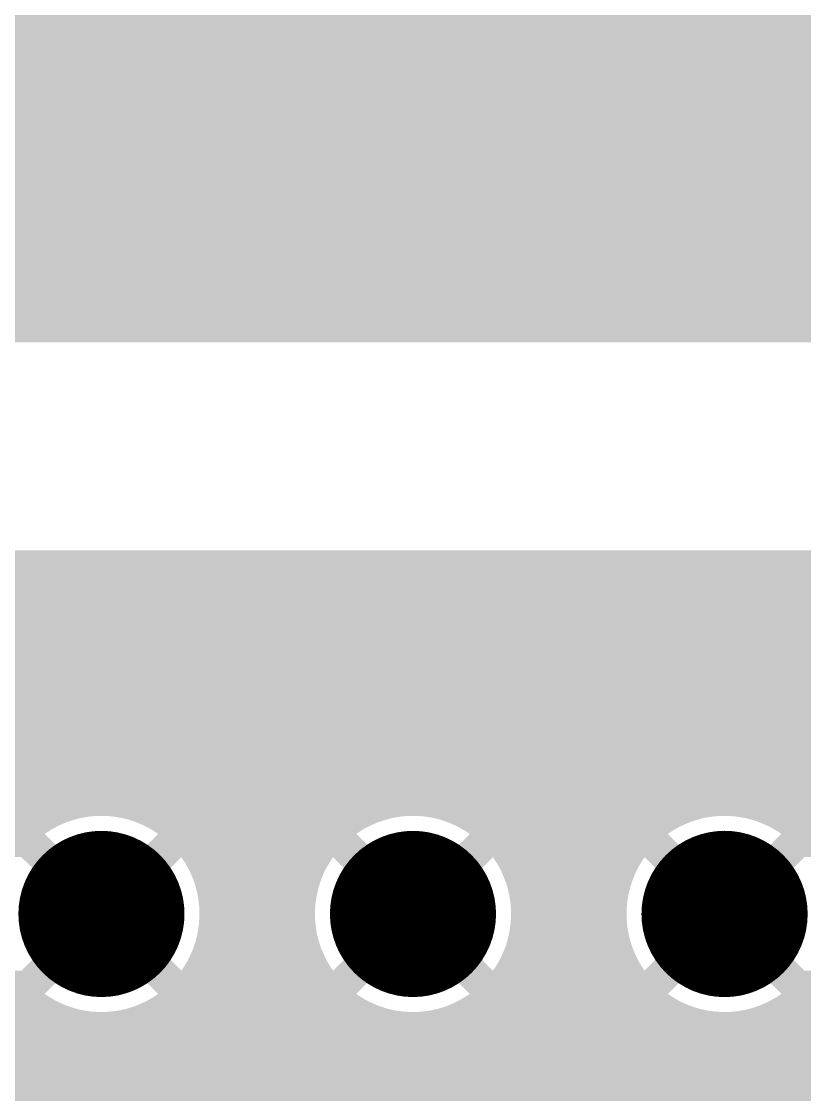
# Model space of a CAD drawing. Extents: x 295 to 953, y 10 to 290.
# Drawn here: x 788.72 to 796.62, y 215.43 to 226.27 of the extents above; entities that cross this region are included whole.
import ezdxf

# ---------------------------------------------------------------- set-up
doc = ezdxf.new("R2010")
doc.units = 0
doc.header["$LTSCALE"] = 5
doc.header["$MEASUREMENT"] = 0
doc.layers.get('0').update_dxf_attribs({"linetype": 'CONTINUOUS', "lineweight": 25})

msp = doc.modelspace()

# ---------------------------------------------------------------- linework, layer by layer
at = {"const_width": 0.838}
for points in [[(789.112, 217.272, 1), (789.95, 217.272, 1)], [(792.255, 217.272, 1), (793.093, 217.272, 1)], [(795.398, 217.272, 1), (796.237, 217.272, 1)]]:
    msp.add_lwpolyline(points, format="xyb", close=True, dxfattribs=at)
for points in [[(751.812, 226.178), (751.795, 226.365), (866.381, 226.178), (866.381, 226.365)], [(751.812, 225.445), (751.812, 226.178), (866.381, 225.445), (866.381, 226.178)], [(751.812, 225.443), (751.812, 225.445), (847.09, 225.443), (847.157, 225.445)], [(751.812, 225.438), (751.812, 225.443), (847.022, 225.438), (847.09, 225.443)], [(751.812, 225.43), (751.812, 225.438), (846.955, 225.43), (847.022, 225.438)], [(751.812, 225.418), (751.812, 225.43), (846.889, 225.418), (846.955, 225.43)], [(751.812, 225.403), (751.812, 225.418), (846.823, 225.403), (846.889, 225.418)], [(751.812, 225.385), (751.812, 225.403), (846.758, 225.385), (846.823, 225.403)], [(751.812, 225.363), (751.812, 225.385), (846.694, 225.363), (846.758, 225.385)], [(751.812, 225.339), (751.812, 225.363), (846.631, 225.339), (846.694, 225.363)], [(751.812, 225.311), (751.812, 225.339), (846.569, 225.311), (846.631, 225.339)], [(751.812, 225.28), (751.812, 225.311), (846.509, 225.28), (846.569, 225.311)], [(751.812, 225.247), (751.812, 225.28), (846.45, 225.247), (846.509, 225.28)], [(751.812, 225.207), (751.812, 225.247), (846.388, 225.207), (846.45, 225.247)], [(751.812, 224.98), (751.812, 225.207), (846.616, 224.98), (846.388, 225.207)], [(751.812, 224.851), (751.812, 224.98), (866.381, 224.851), (866.381, 224.98)], [(751.812, 224.795), (751.812, 224.851), (845.996, 224.795), (846.033, 224.851)], [(751.812, 224.736), (751.812, 224.795), (845.962, 224.736), (845.996, 224.795)], [(751.812, 224.676), (751.812, 224.736), (845.931, 224.676), (845.962, 224.736)], [(751.812, 224.615), (751.812, 224.676), (845.903, 224.615), (845.931, 224.676)], [(751.812, 224.552), (751.812, 224.615), (845.878, 224.552), (845.903, 224.615)], [(751.812, 224.488), (751.812, 224.552), (845.857, 224.488), (845.878, 224.552)], [(751.812, 224.423), (751.812, 224.488), (845.838, 224.423), (845.857, 224.488)], [(751.812, 224.357), (751.812, 224.423), (845.823, 224.357), (845.838, 224.423)], [(751.812, 224.29), (751.812, 224.357), (845.811, 224.29), (845.823, 224.357)], [(751.812, 224.223), (751.812, 224.29), (845.802, 224.223), (845.811, 224.29)], [(751.812, 224.156), (751.812, 224.223), (845.797, 224.156), (845.802, 224.223)], [(751.812, 224.088), (751.812, 224.156), (845.795, 224.088), (845.797, 224.156)], [(751.812, 224.021), (751.812, 224.088), (845.797, 224.021), (845.795, 224.088)], [(751.812, 223.954), (751.812, 224.021), (845.801, 223.954), (845.797, 224.021)], [(751.812, 223.886), (751.812, 223.954), (845.809, 223.886), (845.801, 223.954)], [(751.812, 223.82), (751.812, 223.886), (845.821, 223.82), (845.809, 223.886)], [(751.812, 223.754), (751.812, 223.82), (845.835, 223.754), (845.821, 223.82)], [(751.812, 223.689), (751.812, 223.754), (845.853, 223.689), (845.835, 223.754)], [(751.812, 223.625), (751.812, 223.689), (845.874, 223.625), (845.853, 223.689)], [(751.812, 223.561), (751.812, 223.625), (845.899, 223.561), (845.874, 223.625)], [(751.812, 223.5), (751.812, 223.561), (845.926, 223.5), (845.899, 223.561)], [(751.812, 223.439), (751.812, 223.5), (845.957, 223.439), (845.926, 223.5)], [(751.812, 223.381), (751.812, 223.439), (845.99, 223.381), (845.957, 223.439)], [(751.812, 223.324), (751.812, 223.381), (846.026, 223.324), (845.99, 223.381)], [(751.812, 223.314), (751.812, 223.324), (846.033, 223.314), (846.026, 223.324)], [(751.812, 223.186), (751.812, 223.314), (866.381, 223.186), (866.381, 223.314)], [(751.812, 223.035), (751.812, 223.186), (846.465, 223.035), (846.616, 223.186)], [(777.021, 220.877), (777.169, 220.939), (822.998, 220.877), (822.849, 220.939)], [(776.959, 220.731), (777.02, 220.877), (823.059, 220.731), (822.998, 220.877)], [(776.958, 220.728), (776.959, 220.731), (823.059, 220.728), (823.059, 220.731)], [(776.958, 220.042), (776.958, 220.728), (823.059, 220.042), (823.059, 220.728)], [(776.958, 220.026), (776.958, 220.042), (806.048, 220.026), (806.295, 220.042)], [(776.958, 219.976), (776.958, 220.026), (805.806, 219.976), (806.048, 220.026)], [(776.958, 219.894), (776.958, 219.976), (805.573, 219.894), (805.806, 219.976)], [(776.958, 219.781), (776.958, 219.894), (805.352, 219.781), (805.573, 219.894)], [(776.958, 219.639), (776.958, 219.781), (805.15, 219.639), (805.352, 219.781)], [(776.958, 219.471), (776.958, 219.639), (804.968, 219.471), (805.15, 219.639)], [(776.958, 219.28), (776.958, 219.471), (804.81, 219.28), (804.968, 219.471)], [(776.958, 219.234), (776.958, 219.28), (804.781, 219.234), (804.81, 219.28)], [(781.183, 219.233), (781.149, 219.234), (804.781, 219.233), (804.781, 219.234)], [(781.357, 219.21), (781.183, 219.233), (804.766, 219.21), (804.781, 219.233)], [(781.522, 219.154), (781.357, 219.21), (804.732, 219.154), (804.766, 219.21)], [(781.669, 219.07), (781.522, 219.154), (804.68, 219.07), (804.732, 219.154)], [(781.674, 219.067), (781.669, 219.07), (804.679, 219.067), (804.68, 219.07)], [(781.807, 218.954), (781.674, 219.067), (804.628, 218.954), (804.679, 219.067)], [(781.894, 218.844), (781.807, 218.954), (804.579, 218.844), (804.628, 218.954)], [(781.916, 218.817), (781.894, 218.844), (804.571, 218.817), (804.579, 218.844)], [(781.996, 218.662), (781.916, 218.817), (804.526, 218.662), (804.571, 218.817)], [(782.013, 218.607), (781.996, 218.662), (804.51, 218.607), (804.526, 218.662)], [(782.046, 218.494), (782.013, 218.607), (804.493, 218.494), (804.51, 218.607)], [(782.059, 218.362), (782.046, 218.494), (804.474, 218.362), (804.493, 218.494)], [(782.063, 218.32), (782.059, 218.362), (804.472, 218.32), (804.474, 218.362)], [(782.062, 218.286), (782.063, 218.32), (804.471, 218.286), (804.472, 218.32)], [(782.059, 218.261), (782.062, 218.286), (804.47, 218.261), (804.471, 218.286)], [(786.946, 218.261), (786.912, 218.261), (789.51, 218.261), (789.531, 218.261)], [(786.963, 218.26), (786.946, 218.261), (789.473, 218.26), (789.51, 218.261)], [(787.004, 218.257), (786.963, 218.26), (789.443, 218.257), (789.473, 218.26)], [(787.023, 218.255), (787.004, 218.257), (789.416, 218.255), (789.443, 218.257)], [(787.061, 218.25), (787.023, 218.255), (789.384, 218.25), (789.416, 218.255)], [(787.081, 218.246), (787.061, 218.25), (789.359, 218.246), (789.384, 218.25)], [(787.117, 218.24), (787.081, 218.246), (789.327, 218.24), (789.359, 218.246)], [(787.138, 218.235), (787.117, 218.24), (789.303, 218.235), (789.327, 218.24)], [(787.173, 218.226), (787.138, 218.235), (789.271, 218.226), (789.303, 218.235)], [(787.194, 218.22), (787.173, 218.226), (789.247, 218.22), (789.271, 218.226)], [(787.228, 218.209), (787.194, 218.22), (789.215, 218.209), (789.247, 218.22)], [(789.566, 218.261), (789.531, 218.261), (792.653, 218.261), (792.674, 218.261)], [(789.582, 218.26), (789.566, 218.261), (792.617, 218.26), (792.653, 218.261)], [(789.623, 218.257), (789.582, 218.26), (792.587, 218.257), (792.617, 218.26)], [(789.643, 218.255), (789.623, 218.257), (792.559, 218.255), (792.587, 218.257)], [(789.68, 218.25), (789.643, 218.255), (792.528, 218.25), (792.559, 218.255)], [(789.701, 218.246), (789.68, 218.25), (792.502, 218.246), (792.528, 218.25)], [(789.737, 218.24), (789.701, 218.246), (792.47, 218.24), (792.502, 218.246)], [(789.758, 218.235), (789.737, 218.24), (792.446, 218.235), (792.47, 218.24)], [(789.793, 218.226), (789.758, 218.235), (792.414, 218.226), (792.446, 218.235)], [(789.813, 218.22), (789.793, 218.226), (792.39, 218.22), (792.414, 218.226)], [(789.848, 218.209), (789.813, 218.22), (792.359, 218.209), (792.39, 218.22)], [(792.709, 218.261), (792.674, 218.261), (795.797, 218.261), (795.817, 218.261)], [(792.725, 218.26), (792.709, 218.261), (795.76, 218.26), (795.797, 218.261)], [(792.766, 218.257), (792.725, 218.26), (795.73, 218.257), (795.76, 218.26)], [(792.786, 218.255), (792.766, 218.257), (795.703, 218.255), (795.73, 218.257)], [(792.823, 218.25), (792.786, 218.255), (795.671, 218.25), (795.703, 218.255)], [(792.844, 218.246), (792.823, 218.25), (795.646, 218.246), (795.671, 218.25)], [(792.88, 218.24), (792.844, 218.246), (795.614, 218.24), (795.646, 218.246)], [(792.901, 218.235), (792.88, 218.24), (795.589, 218.235), (795.614, 218.24)], [(792.936, 218.226), (792.901, 218.235), (795.557, 218.226), (795.589, 218.235)], [(792.957, 218.22), (792.936, 218.226), (795.534, 218.22), (795.557, 218.226)], [(792.991, 218.209), (792.957, 218.22), (795.502, 218.209), (795.534, 218.22)], [(795.91, 218.257), (795.852, 218.261), (804.469, 218.257), (804.47, 218.261)], [(795.967, 218.25), (795.91, 218.257), (804.469, 218.25), (804.469, 218.257)], [(796.023, 218.24), (795.967, 218.25), (804.469, 218.24), (804.469, 218.25)], [(796.079, 218.226), (796.023, 218.24), (804.468, 218.226), (804.469, 218.24)], [(796.115, 218.215), (796.079, 218.226), (804.468, 218.215), (804.468, 218.226)], [(796.134, 218.209), (796.115, 218.215), (804.468, 218.209), (804.468, 218.215)], [(787.249, 218.202), (787.228, 218.209), (789.192, 218.202), (789.215, 218.209)], [(787.282, 218.189), (787.249, 218.202), (789.161, 218.189), (789.192, 218.202)], [(787.303, 218.18), (787.282, 218.189), (789.139, 218.18), (789.161, 218.189)], [(787.335, 218.166), (787.303, 218.18), (789.108, 218.166), (789.139, 218.18)], [(787.355, 218.156), (787.335, 218.166), (789.087, 218.156), (789.108, 218.166)], [(787.386, 218.14), (787.355, 218.156), (789.057, 218.14), (789.087, 218.156)], [(787.406, 218.129), (787.386, 218.14), (789.036, 218.129), (789.057, 218.14)], [(787.436, 218.111), (787.406, 218.129), (789.007, 218.111), (789.036, 218.129)], [(787.455, 218.098), (787.436, 218.111), (788.987, 218.098), (789.007, 218.111)], [(789.868, 218.202), (789.848, 218.209), (792.336, 218.202), (792.359, 218.209)], [(789.902, 218.189), (789.868, 218.202), (792.304, 218.189), (792.336, 218.202)], [(789.922, 218.18), (789.902, 218.189), (792.282, 218.18), (792.304, 218.189)], [(789.955, 218.166), (789.922, 218.18), (792.252, 218.166), (792.282, 218.18)], [(789.974, 218.156), (789.955, 218.166), (792.23, 218.156), (792.252, 218.166)], [(790.006, 218.14), (789.974, 218.156), (792.2, 218.14), (792.23, 218.156)], [(790.025, 218.129), (790.006, 218.14), (792.179, 218.129), (792.2, 218.14)], [(790.056, 218.111), (790.025, 218.129), (792.15, 218.111), (792.179, 218.129)], [(790.074, 218.098), (790.056, 218.111), (792.13, 218.098), (792.15, 218.111)], [(793.012, 218.202), (792.991, 218.209), (795.479, 218.202), (795.502, 218.209)], [(793.045, 218.189), (793.012, 218.202), (795.448, 218.189), (795.479, 218.202)], [(793.065, 218.18), (793.045, 218.189), (795.425, 218.18), (795.448, 218.189)], [(793.098, 218.166), (793.065, 218.18), (795.395, 218.166), (795.425, 218.18)], [(793.118, 218.156), (793.098, 218.166), (795.373, 218.156), (795.395, 218.166)], [(793.149, 218.14), (793.118, 218.156), (795.343, 218.14), (795.373, 218.156)], [(793.168, 218.129), (793.149, 218.14), (795.323, 218.129), (795.343, 218.14)], [(793.199, 218.111), (793.168, 218.129), (795.294, 218.111), (795.323, 218.129)], [(793.217, 218.098), (793.199, 218.111), (795.274, 218.098), (795.294, 218.111)], [(796.188, 218.189), (796.134, 218.209), (804.469, 218.189), (804.468, 218.209)], [(796.241, 218.166), (796.188, 218.189), (804.471, 218.166), (804.469, 218.189)], [(796.292, 218.14), (796.241, 218.166), (804.473, 218.14), (804.471, 218.166)], [(796.342, 218.111), (796.292, 218.14), (804.475, 218.111), (804.473, 218.14)], [(796.39, 218.079), (796.342, 218.111), (804.477, 218.079), (804.475, 218.111)], [(787.306, 217.901), (787.484, 218.079), (789.137, 217.901), (788.959, 218.079)], [(787.484, 218.079), (787.455, 218.098), (788.959, 218.079), (788.987, 218.098)], [(789.334, 217.987), (789.368, 217.995), (789.727, 217.987), (789.696, 217.995)], [(789.368, 217.995), (789.382, 217.999), (789.696, 217.995), (789.678, 217.999)], [(789.382, 217.999), (789.417, 218.005), (789.678, 217.999), (789.647, 218.005)], [(789.417, 218.005), (789.432, 218.007), (789.647, 218.005), (789.627, 218.007)], [(789.432, 218.007), (789.468, 218.011), (789.627, 218.007), (789.597, 218.011)], [(789.468, 218.011), (789.481, 218.012), (789.597, 218.011), (789.574, 218.012)], [(789.481, 218.012), (789.525, 218.014), (789.574, 218.012), (789.548, 218.014)], [(789.525, 218.014), (789.531, 218.014), (789.548, 218.014), (789.531, 218.014)], [(789.925, 217.901), (790.103, 218.079), (792.28, 217.901), (792.102, 218.079)], [(790.103, 218.079), (790.074, 218.098), (792.102, 218.079), (792.13, 218.098)], [(792.477, 217.987), (792.511, 217.995), (792.87, 217.987), (792.839, 217.995)], [(792.511, 217.995), (792.526, 217.999), (792.839, 217.995), (792.821, 217.999)], [(792.526, 217.999), (792.56, 218.005), (792.821, 217.999), (792.79, 218.005)], [(792.56, 218.005), (792.575, 218.007), (792.79, 218.005), (792.771, 218.007)], [(792.575, 218.007), (792.611, 218.011), (792.771, 218.007), (792.741, 218.011)], [(792.611, 218.011), (792.624, 218.012), (792.741, 218.011), (792.717, 218.012)], [(792.624, 218.012), (792.669, 218.014), (792.717, 218.012), (792.691, 218.014)], [(792.669, 218.014), (792.674, 218.014), (792.691, 218.014), (792.674, 218.014)], [(793.068, 217.901), (793.247, 218.079), (795.423, 217.901), (795.245, 218.079)], [(793.247, 218.079), (793.217, 218.098), (795.245, 218.079), (795.274, 218.098)], [(795.62, 217.987), (795.654, 217.995), (796.013, 217.987), (795.982, 217.995)], [(795.654, 217.995), (795.669, 217.999), (795.982, 217.995), (795.964, 217.999)], [(795.669, 217.999), (795.704, 218.005), (795.964, 217.999), (795.933, 218.005)], [(795.704, 218.005), (795.718, 218.007), (795.933, 218.005), (795.914, 218.007)], [(795.718, 218.007), (795.755, 218.011), (795.914, 218.007), (795.884, 218.011)], [(795.755, 218.011), (795.768, 218.012), (795.884, 218.011), (795.861, 218.012)], [(795.768, 218.012), (795.812, 218.014), (795.861, 218.012), (795.834, 218.014)], [(795.812, 218.014), (795.817, 218.014), (795.834, 218.014), (795.817, 218.014)], [(796.28, 217.968), (796.39, 218.079), (804.484, 217.968), (804.477, 218.079)], [(781.925, 217.845), (781.957, 217.901), (804.51, 217.845), (804.498, 217.901)], [(789.137, 217.901), (789.151, 217.909), (789.925, 217.901), (789.91, 217.909)], [(789.151, 217.909), (789.181, 217.926), (789.91, 217.909), (789.882, 217.926)], [(789.181, 217.926), (789.195, 217.933), (789.882, 217.926), (789.866, 217.933)], [(789.195, 217.933), (789.225, 217.948), (789.866, 217.933), (789.837, 217.948)], [(789.225, 217.948), (789.24, 217.954), (789.837, 217.948), (789.821, 217.954)], [(789.24, 217.954), (789.272, 217.967), (789.821, 217.954), (789.791, 217.967)], [(789.272, 217.967), (789.286, 217.972), (789.791, 217.967), (789.774, 217.972)], [(789.286, 217.972), (789.319, 217.983), (789.774, 217.972), (789.744, 217.983)], [(789.319, 217.983), (789.334, 217.987), (789.744, 217.983), (789.727, 217.987)], [(792.28, 217.901), (792.294, 217.909), (793.068, 217.901), (793.054, 217.909)], [(792.294, 217.909), (792.324, 217.926), (793.054, 217.909), (793.025, 217.926)], [(792.324, 217.926), (792.338, 217.933), (793.025, 217.926), (793.01, 217.933)], [(792.338, 217.933), (792.369, 217.948), (793.01, 217.933), (792.981, 217.948)], [(792.369, 217.948), (792.383, 217.954), (792.981, 217.948), (792.964, 217.954)], [(792.383, 217.954), (792.415, 217.967), (792.964, 217.954), (792.935, 217.967)], [(792.415, 217.967), (792.43, 217.972), (792.935, 217.967), (792.918, 217.972)], [(792.43, 217.972), (792.462, 217.983), (792.918, 217.972), (792.887, 217.983)], [(792.462, 217.983), (792.477, 217.987), (792.887, 217.983), (792.87, 217.987)], [(795.423, 217.901), (795.437, 217.909), (796.212, 217.901), (796.197, 217.909)], [(795.437, 217.909), (795.467, 217.926), (796.197, 217.909), (796.169, 217.926)], [(795.467, 217.926), (795.481, 217.933), (796.169, 217.926), (796.153, 217.933)], [(795.481, 217.933), (795.512, 217.948), (796.153, 217.933), (796.124, 217.948)], [(795.512, 217.948), (795.526, 217.954), (796.124, 217.948), (796.108, 217.954)], [(795.526, 217.954), (795.558, 217.967), (796.108, 217.954), (796.078, 217.967)], [(795.558, 217.967), (795.573, 217.972), (796.078, 217.967), (796.061, 217.972)], [(795.573, 217.972), (795.606, 217.983), (796.061, 217.972), (796.031, 217.983)], [(795.606, 217.983), (795.62, 217.987), (796.031, 217.983), (796.013, 217.987)], [(796.212, 217.901), (796.28, 217.968), (804.498, 217.901), (804.484, 217.968)], [(788.903, 217.667), (788.724, 217.845), (790.159, 217.667), (790.338, 217.845)], [(790.344, 217.835), (790.338, 217.845), (791.861, 217.835), (791.868, 217.845)], [(790.369, 217.797), (790.344, 217.835), (791.836, 217.797), (791.861, 217.835)], [(790.376, 217.787), (790.369, 217.797), (791.83, 217.787), (791.836, 217.797)], [(790.398, 217.747), (790.376, 217.787), (791.807, 217.747), (791.83, 217.787)], [(792.046, 217.667), (791.868, 217.845), (793.303, 217.667), (793.481, 217.845)], [(793.487, 217.835), (793.481, 217.845), (795.005, 217.835), (795.011, 217.845)], [(793.512, 217.797), (793.487, 217.835), (794.979, 217.797), (795.005, 217.835)], [(793.519, 217.787), (793.512, 217.797), (794.973, 217.787), (794.979, 217.797)], [(793.542, 217.747), (793.519, 217.787), (794.95, 217.747), (794.973, 217.787)], [(795.189, 217.667), (795.011, 217.845), (796.446, 217.667), (796.624, 217.845)], [(790.404, 217.737), (790.398, 217.747), (791.801, 217.737), (791.807, 217.747)], [(790.424, 217.696), (790.404, 217.737), (791.78, 217.696), (791.801, 217.737)], [(790.43, 217.685), (790.424, 217.696), (791.776, 217.685), (791.78, 217.696)], [(790.448, 217.643), (790.43, 217.685), (791.757, 217.643), (791.776, 217.685)], [(793.547, 217.737), (793.542, 217.747), (794.945, 217.737), (794.95, 217.747)], [(793.568, 217.696), (793.547, 217.737), (794.924, 217.696), (794.945, 217.737)], [(793.573, 217.685), (793.568, 217.696), (794.919, 217.685), (794.924, 217.696)], [(793.591, 217.643), (793.573, 217.685), (794.901, 217.643), (794.919, 217.685)], [(788.843, 217.548), (788.855, 217.579), (790.22, 217.548), (790.206, 217.579)], [(788.855, 217.579), (788.863, 217.594), (790.206, 217.579), (790.2, 217.594)], [(788.863, 217.594), (788.878, 217.623), (790.2, 217.594), (790.184, 217.623)], [(788.878, 217.623), (788.886, 217.638), (790.184, 217.623), (790.176, 217.638)], [(788.886, 217.638), (788.903, 217.666), (790.176, 217.638), (790.159, 217.666)], [(788.903, 217.666), (788.903, 217.667), (790.159, 217.666), (790.159, 217.667)], [(790.452, 217.632), (790.448, 217.643), (791.753, 217.632), (791.757, 217.643)], [(790.468, 217.589), (790.452, 217.632), (791.737, 217.589), (791.753, 217.632)], [(790.472, 217.578), (790.468, 217.589), (791.734, 217.578), (791.737, 217.589)], [(790.484, 217.534), (790.472, 217.578), (791.72, 217.534), (791.734, 217.578)], [(791.986, 217.548), (791.999, 217.579), (793.363, 217.548), (793.349, 217.579)], [(791.999, 217.579), (792.006, 217.594), (793.349, 217.579), (793.343, 217.594)], [(792.006, 217.594), (792.021, 217.623), (793.343, 217.594), (793.327, 217.623)], [(792.021, 217.623), (792.029, 217.638), (793.327, 217.623), (793.32, 217.638)], [(792.029, 217.638), (792.046, 217.666), (793.32, 217.638), (793.303, 217.666)], [(792.046, 217.666), (792.046, 217.667), (793.303, 217.666), (793.303, 217.667)], [(793.595, 217.632), (793.591, 217.643), (794.897, 217.632), (794.901, 217.643)], [(793.611, 217.589), (793.595, 217.632), (794.881, 217.589), (794.897, 217.632)], [(793.615, 217.578), (793.611, 217.589), (794.877, 217.578), (794.881, 217.589)], [(793.628, 217.534), (793.615, 217.578), (794.864, 217.534), (794.877, 217.578)], [(795.129, 217.548), (795.142, 217.579), (796.506, 217.548), (796.493, 217.579)], [(795.142, 217.579), (795.149, 217.594), (796.493, 217.579), (796.486, 217.594)], [(795.149, 217.594), (795.164, 217.623), (796.486, 217.594), (796.47, 217.623)], [(795.164, 217.623), (795.172, 217.638), (796.47, 217.623), (796.463, 217.638)], [(795.172, 217.638), (795.189, 217.666), (796.463, 217.638), (796.446, 217.666)], [(795.189, 217.666), (795.189, 217.667), (796.446, 217.666), (796.446, 217.667)], [(788.808, 217.437), (788.812, 217.453), (790.254, 217.437), (790.25, 217.453)], [(788.812, 217.453), (788.82, 217.485), (790.25, 217.453), (790.241, 217.485)], [(788.82, 217.485), (788.826, 217.501), (790.241, 217.485), (790.237, 217.501)], [(788.826, 217.501), (788.836, 217.533), (790.237, 217.501), (790.225, 217.533)], [(788.836, 217.533), (788.843, 217.548), (790.225, 217.533), (790.22, 217.548)], [(790.488, 217.523), (790.484, 217.534), (791.718, 217.523), (791.72, 217.534)], [(790.498, 217.478), (790.488, 217.523), (791.707, 217.478), (791.718, 217.523)], [(790.501, 217.467), (790.498, 217.478), (791.705, 217.467), (791.707, 217.478)], [(790.508, 217.421), (790.501, 217.467), (791.696, 217.421), (791.705, 217.467)], [(791.951, 217.437), (791.955, 217.453), (793.397, 217.437), (793.394, 217.453)], [(791.955, 217.453), (791.964, 217.485), (793.394, 217.453), (793.384, 217.485)], [(791.964, 217.485), (791.969, 217.501), (793.384, 217.485), (793.38, 217.501)], [(791.969, 217.501), (791.98, 217.533), (793.38, 217.501), (793.368, 217.533)], [(791.98, 217.533), (791.986, 217.548), (793.368, 217.533), (793.363, 217.548)], [(793.631, 217.523), (793.628, 217.534), (794.861, 217.523), (794.864, 217.534)], [(793.641, 217.478), (793.631, 217.523), (794.85, 217.478), (794.861, 217.523)], [(793.644, 217.467), (793.641, 217.478), (794.848, 217.467), (794.85, 217.478)], [(793.652, 217.421), (793.644, 217.467), (794.84, 217.421), (794.848, 217.467)], [(795.094, 217.437), (795.098, 217.453), (796.54, 217.437), (796.537, 217.453)], [(795.098, 217.453), (795.107, 217.485), (796.537, 217.453), (796.528, 217.485)], [(795.107, 217.485), (795.112, 217.501), (796.528, 217.485), (796.523, 217.501)], [(795.112, 217.501), (795.123, 217.533), (796.523, 217.501), (796.512, 217.533)], [(795.123, 217.533), (795.129, 217.548), (796.512, 217.533), (796.506, 217.548)], [(788.792, 217.339), (788.794, 217.355), (790.269, 217.339), (790.268, 217.355)], [(788.794, 217.355), (788.798, 217.388), (790.268, 217.355), (790.263, 217.388)], [(788.798, 217.388), (788.801, 217.404), (790.263, 217.388), (790.261, 217.404)], [(788.801, 217.404), (788.808, 217.437), (790.261, 217.404), (790.254, 217.437)], [(790.51, 217.41), (790.508, 217.421), (791.695, 217.41), (791.696, 217.421)], [(790.515, 217.364), (790.51, 217.41), (791.689, 217.364), (791.695, 217.41)], [(790.517, 217.353), (790.515, 217.364), (791.689, 217.353), (791.689, 217.364)], [(790.519, 217.307), (790.517, 217.353), (791.686, 217.307), (791.689, 217.353)], [(791.935, 217.339), (791.937, 217.355), (793.413, 217.339), (793.411, 217.355)], [(791.937, 217.355), (791.942, 217.388), (793.411, 217.355), (793.407, 217.388)], [(791.942, 217.388), (791.945, 217.404), (793.407, 217.388), (793.404, 217.404)], [(791.945, 217.404), (791.951, 217.437), (793.404, 217.404), (793.397, 217.437)], [(793.654, 217.41), (793.652, 217.421), (794.838, 217.41), (794.84, 217.421)], [(793.659, 217.364), (793.654, 217.41), (794.833, 217.364), (794.838, 217.41)], [(793.66, 217.353), (793.659, 217.364), (794.832, 217.353), (794.833, 217.364)], [(793.662, 217.307), (793.66, 217.353), (794.829, 217.307), (794.832, 217.353)], [(795.079, 217.339), (795.081, 217.355), (796.556, 217.339), (796.555, 217.355)], [(795.081, 217.355), (795.085, 217.388), (796.555, 217.355), (796.55, 217.388)], [(795.085, 217.388), (795.088, 217.404), (796.55, 217.388), (796.547, 217.404)], [(795.088, 217.404), (795.094, 217.437), (796.547, 217.404), (796.54, 217.437)], [(788.789, 217.289), (788.79, 217.305), (790.272, 217.289), (790.272, 217.305)], [(788.79, 217.256), (788.789, 217.289), (790.273, 217.256), (790.272, 217.289)], [(788.79, 217.305), (788.792, 217.339), (790.272, 217.305), (790.269, 217.339)], [(788.79, 217.239), (788.79, 217.256), (790.272, 217.239), (790.273, 217.256)], [(788.793, 217.206), (788.79, 217.239), (790.27, 217.206), (790.272, 217.239)], [(790.516, 217.192), (790.519, 217.238), (791.688, 217.192), (791.686, 217.238)], [(790.52, 217.295), (790.519, 217.307), (791.686, 217.295), (791.686, 217.307)], [(790.519, 217.249), (790.52, 217.295), (791.685, 217.249), (791.686, 217.295)], [(790.519, 217.238), (790.519, 217.249), (791.686, 217.238), (791.685, 217.249)], [(791.933, 217.289), (791.934, 217.305), (793.415, 217.289), (793.415, 217.305)], [(791.933, 217.256), (791.933, 217.289), (793.416, 217.256), (793.415, 217.289)], [(791.933, 217.239), (791.933, 217.256), (793.415, 217.239), (793.416, 217.256)], [(791.936, 217.206), (791.933, 217.239), (793.413, 217.206), (793.415, 217.239)], [(791.934, 217.305), (791.935, 217.339), (793.415, 217.305), (793.413, 217.339)], [(793.66, 217.192), (793.663, 217.238), (794.832, 217.192), (794.829, 217.238)], [(793.663, 217.295), (793.662, 217.307), (794.829, 217.295), (794.829, 217.307)], [(793.663, 217.249), (793.663, 217.295), (794.829, 217.249), (794.829, 217.295)], [(793.663, 217.238), (793.663, 217.249), (794.829, 217.238), (794.829, 217.249)], [(795.076, 217.289), (795.077, 217.305), (796.559, 217.289), (796.559, 217.305)], [(795.076, 217.256), (795.076, 217.289), (796.559, 217.256), (796.559, 217.289)], [(795.076, 217.239), (795.076, 217.256), (796.558, 217.239), (796.559, 217.256)], [(795.079, 217.206), (795.076, 217.239), (796.556, 217.206), (796.558, 217.239)], [(795.077, 217.305), (795.079, 217.339), (796.559, 217.305), (796.556, 217.339)], [(788.794, 217.189), (788.793, 217.206), (790.268, 217.189), (790.27, 217.206)], [(788.799, 217.156), (788.794, 217.189), (790.264, 217.156), (790.268, 217.189)], [(788.801, 217.14), (788.799, 217.156), (790.261, 217.14), (790.264, 217.156)], [(788.808, 217.107), (788.801, 217.14), (790.254, 217.107), (790.261, 217.14)], [(790.509, 217.123), (790.51, 217.135), (791.697, 217.123), (791.695, 217.135)], [(790.51, 217.135), (790.516, 217.18), (791.695, 217.135), (791.69, 217.18)], [(790.516, 217.18), (790.516, 217.192), (791.69, 217.18), (791.688, 217.192)], [(791.937, 217.189), (791.936, 217.206), (793.411, 217.189), (793.413, 217.206)], [(791.942, 217.156), (791.937, 217.189), (793.407, 217.156), (793.411, 217.189)], [(791.944, 217.14), (791.942, 217.156), (793.404, 217.14), (793.407, 217.156)], [(791.951, 217.107), (791.944, 217.14), (793.397, 217.107), (793.404, 217.14)], [(793.652, 217.123), (793.653, 217.135), (794.84, 217.123), (794.838, 217.135)], [(793.653, 217.135), (793.659, 217.18), (794.838, 217.135), (794.833, 217.18)], [(793.659, 217.18), (793.66, 217.192), (794.833, 217.18), (794.832, 217.192)], [(795.08, 217.189), (795.079, 217.206), (796.554, 217.189), (796.556, 217.206)], [(795.085, 217.156), (795.08, 217.189), (796.55, 217.156), (796.554, 217.189)], [(795.088, 217.14), (795.085, 217.156), (796.547, 217.14), (796.55, 217.156)], [(795.095, 217.107), (795.088, 217.14), (796.541, 217.107), (796.547, 217.14)], [(788.812, 217.091), (788.808, 217.107), (790.25, 217.091), (790.254, 217.107)], [(788.821, 217.059), (788.812, 217.091), (790.241, 217.059), (790.25, 217.091)], [(788.825, 217.043), (788.821, 217.059), (790.236, 217.043), (790.241, 217.059)], [(788.837, 217.012), (788.825, 217.043), (790.226, 217.012), (790.236, 217.043)], [(790.485, 217.01), (790.487, 217.022), (791.721, 217.01), (791.717, 217.022)], [(790.487, 217.022), (790.498, 217.066), (791.717, 217.022), (791.707, 217.066)], [(790.498, 217.066), (790.5, 217.078), (791.707, 217.066), (791.704, 217.078)], [(790.5, 217.078), (790.509, 217.123), (791.704, 217.078), (791.697, 217.123)], [(791.955, 217.091), (791.951, 217.107), (793.393, 217.091), (793.397, 217.107)], [(791.964, 217.059), (791.955, 217.091), (793.385, 217.059), (793.393, 217.091)], [(791.969, 217.043), (791.964, 217.059), (793.379, 217.043), (793.385, 217.059)], [(791.98, 217.012), (791.969, 217.043), (793.369, 217.012), (793.379, 217.043)], [(793.628, 217.01), (793.631, 217.022), (794.864, 217.01), (794.861, 217.022)], [(793.631, 217.022), (793.642, 217.066), (794.861, 217.022), (794.85, 217.066)], [(793.642, 217.066), (793.644, 217.078), (794.85, 217.066), (794.848, 217.078)], [(793.644, 217.078), (793.652, 217.123), (794.848, 217.078), (794.84, 217.123)], [(795.098, 217.091), (795.095, 217.107), (796.536, 217.091), (796.541, 217.107)], [(795.107, 217.059), (795.098, 217.091), (796.528, 217.059), (796.536, 217.091)], [(795.112, 217.043), (795.107, 217.059), (796.523, 217.043), (796.528, 217.059)], [(795.123, 217.012), (795.112, 217.043), (796.512, 217.012), (796.523, 217.043)], [(788.842, 216.996), (788.837, 217.012), (790.219, 216.996), (790.226, 217.012)], [(788.856, 216.966), (788.842, 216.996), (790.207, 216.966), (790.219, 216.996)], [(788.862, 216.951), (788.856, 216.966), (790.199, 216.951), (790.207, 216.966)], [(788.878, 216.921), (788.862, 216.951), (790.184, 216.921), (790.199, 216.951)], [(788.886, 216.907), (788.878, 216.921), (790.176, 216.907), (790.184, 216.921)], [(790.448, 216.901), (790.452, 216.912), (791.758, 216.901), (791.753, 216.912)], [(790.452, 216.912), (790.468, 216.955), (791.753, 216.912), (791.738, 216.955)], [(790.468, 216.955), (790.471, 216.966), (791.738, 216.955), (791.734, 216.966)], [(790.471, 216.966), (790.485, 217.01), (791.734, 216.966), (791.721, 217.01)], [(791.986, 216.996), (791.98, 217.012), (793.362, 216.996), (793.369, 217.012)], [(791.999, 216.966), (791.986, 216.996), (793.35, 216.966), (793.362, 216.996)], [(792.006, 216.951), (791.999, 216.966), (793.342, 216.951), (793.35, 216.966)], [(792.021, 216.921), (792.006, 216.951), (793.328, 216.921), (793.342, 216.951)], [(792.029, 216.907), (792.021, 216.921), (793.319, 216.907), (793.328, 216.921)], [(793.591, 216.901), (793.595, 216.912), (794.901, 216.901), (794.896, 216.912)], [(793.595, 216.912), (793.611, 216.955), (794.896, 216.912), (794.881, 216.955)], [(793.611, 216.955), (793.615, 216.966), (794.881, 216.955), (794.877, 216.966)], [(793.615, 216.966), (793.628, 217.01), (794.877, 216.966), (794.864, 217.01)], [(795.129, 216.996), (795.123, 217.012), (796.506, 216.996), (796.512, 217.012)], [(795.142, 216.966), (795.129, 216.996), (796.493, 216.966), (796.506, 216.996)], [(795.149, 216.951), (795.142, 216.966), (796.486, 216.951), (796.493, 216.966)], [(795.164, 216.921), (795.149, 216.951), (796.471, 216.921), (796.486, 216.951)], [(795.172, 216.907), (795.164, 216.921), (796.462, 216.907), (796.471, 216.921)], [(788.724, 216.7), (788.903, 216.878), (790.338, 216.7), (790.159, 216.878)], [(788.903, 216.878), (788.886, 216.907), (790.159, 216.878), (790.176, 216.907)], [(790.399, 216.797), (790.404, 216.808), (791.807, 216.797), (791.801, 216.808)], [(790.404, 216.808), (790.425, 216.849), (791.801, 216.808), (791.781, 216.849)], [(790.425, 216.849), (790.429, 216.859), (791.781, 216.849), (791.776, 216.859)], [(790.429, 216.859), (790.448, 216.901), (791.776, 216.859), (791.758, 216.901)], [(791.868, 216.7), (792.046, 216.878), (793.481, 216.7), (793.303, 216.878)], [(792.046, 216.878), (792.029, 216.907), (793.303, 216.878), (793.319, 216.907)], [(793.542, 216.797), (793.547, 216.808), (794.95, 216.797), (794.944, 216.808)], [(793.547, 216.808), (793.568, 216.849), (794.944, 216.808), (794.924, 216.849)], [(793.568, 216.849), (793.573, 216.859), (794.924, 216.849), (794.919, 216.859)], [(793.573, 216.859), (793.591, 216.901), (794.919, 216.859), (794.901, 216.901)], [(795.011, 216.7), (795.189, 216.878), (796.624, 216.7), (796.446, 216.878)], [(795.189, 216.878), (795.172, 216.907), (796.446, 216.878), (796.462, 216.907)], [(776.958, 216.644), (776.958, 216.7), (805.37, 216.644), (805.279, 216.7)], [(790.338, 216.7), (790.344, 216.709), (791.868, 216.7), (791.861, 216.709)], [(790.344, 216.709), (790.369, 216.748), (791.861, 216.709), (791.836, 216.748)], [(790.369, 216.748), (790.375, 216.758), (791.836, 216.748), (791.83, 216.758)], [(790.375, 216.758), (790.399, 216.797), (791.83, 216.758), (791.807, 216.797)], [(793.481, 216.7), (793.487, 216.709), (795.011, 216.7), (795.004, 216.709)], [(793.487, 216.709), (793.513, 216.748), (795.004, 216.709), (794.979, 216.748)], [(793.513, 216.748), (793.519, 216.758), (794.979, 216.748), (794.973, 216.758)], [(793.519, 216.758), (793.542, 216.797), (794.973, 216.758), (794.95, 216.797)], [(787.484, 216.466), (787.306, 216.644), (788.959, 216.466), (789.137, 216.644)], [(789.152, 216.635), (789.137, 216.644), (789.911, 216.635), (789.925, 216.644)], [(789.18, 216.619), (789.152, 216.635), (789.881, 216.619), (789.911, 216.635)], [(789.195, 216.611), (789.18, 216.619), (789.867, 216.611), (789.881, 216.619)], [(789.225, 216.597), (789.195, 216.611), (789.837, 216.597), (789.867, 216.611)], [(789.241, 216.59), (789.225, 216.597), (789.822, 216.59), (789.837, 216.597)], [(789.271, 216.578), (789.241, 216.59), (789.79, 216.578), (789.822, 216.59)], [(790.103, 216.466), (789.925, 216.644), (792.102, 216.466), (792.28, 216.644)], [(792.295, 216.635), (792.28, 216.644), (793.054, 216.635), (793.068, 216.644)], [(792.323, 216.619), (792.295, 216.635), (793.025, 216.619), (793.054, 216.635)], [(792.339, 216.611), (792.323, 216.619), (793.011, 216.611), (793.025, 216.619)], [(792.368, 216.597), (792.339, 216.611), (792.98, 216.597), (793.011, 216.611)], [(792.384, 216.59), (792.368, 216.597), (792.965, 216.59), (792.98, 216.597)], [(792.414, 216.578), (792.384, 216.59), (792.934, 216.578), (792.965, 216.59)], [(793.247, 216.466), (793.068, 216.644), (795.245, 216.466), (795.423, 216.644)], [(795.438, 216.635), (795.423, 216.644), (796.197, 216.635), (796.212, 216.644)], [(795.466, 216.619), (795.438, 216.635), (796.168, 216.619), (796.197, 216.635)], [(795.482, 216.611), (795.466, 216.619), (796.154, 216.611), (796.168, 216.619)], [(795.511, 216.597), (795.482, 216.611), (796.123, 216.597), (796.154, 216.611)], [(795.527, 216.59), (795.511, 216.597), (796.109, 216.59), (796.123, 216.597)], [(795.557, 216.578), (795.527, 216.59), (796.077, 216.578), (796.109, 216.59)], [(796.255, 216.6), (796.212, 216.644), (805.44, 216.6), (805.37, 216.644)], [(796.356, 216.5), (796.255, 216.6), (805.666, 216.5), (805.44, 216.6)], [(789.287, 216.572), (789.271, 216.578), (789.776, 216.572), (789.79, 216.578)], [(789.318, 216.562), (789.287, 216.572), (789.743, 216.562), (789.776, 216.572)], [(789.335, 216.557), (789.318, 216.562), (789.728, 216.557), (789.743, 216.562)], [(789.366, 216.549), (789.335, 216.557), (789.694, 216.549), (789.728, 216.557)], [(789.384, 216.545), (789.366, 216.549), (789.68, 216.545), (789.694, 216.549)], [(789.415, 216.54), (789.384, 216.545), (789.645, 216.54), (789.68, 216.545)], [(789.435, 216.537), (789.415, 216.54), (789.63, 216.537), (789.645, 216.54)], [(789.465, 216.533), (789.435, 216.537), (789.594, 216.533), (789.63, 216.537)], [(789.488, 216.532), (789.465, 216.533), (789.581, 216.532), (789.594, 216.533)], [(789.514, 216.531), (789.488, 216.532), (789.537, 216.531), (789.581, 216.532)], [(789.531, 216.53), (789.514, 216.531), (789.531, 216.53), (789.537, 216.531)], [(792.431, 216.572), (792.414, 216.578), (792.919, 216.572), (792.934, 216.578)], [(792.461, 216.562), (792.431, 216.572), (792.886, 216.562), (792.919, 216.572)], [(792.479, 216.557), (792.461, 216.562), (792.871, 216.557), (792.886, 216.562)], [(792.509, 216.549), (792.479, 216.557), (792.838, 216.549), (792.871, 216.557)], [(792.528, 216.545), (792.509, 216.549), (792.823, 216.545), (792.838, 216.549)], [(792.558, 216.54), (792.528, 216.545), (792.788, 216.54), (792.823, 216.545)], [(792.578, 216.537), (792.558, 216.54), (792.774, 216.537), (792.788, 216.54)], [(792.608, 216.533), (792.578, 216.537), (792.737, 216.533), (792.774, 216.537)], [(792.631, 216.532), (792.608, 216.533), (792.724, 216.532), (792.737, 216.533)], [(792.658, 216.531), (792.631, 216.532), (792.68, 216.531), (792.724, 216.532)], [(792.674, 216.53), (792.658, 216.531), (792.674, 216.53), (792.68, 216.531)], [(795.574, 216.572), (795.557, 216.578), (796.062, 216.572), (796.077, 216.578)], [(795.604, 216.562), (795.574, 216.572), (796.029, 216.562), (796.062, 216.572)], [(795.622, 216.557), (795.604, 216.562), (796.015, 216.557), (796.029, 216.562)], [(795.653, 216.549), (795.622, 216.557), (795.981, 216.549), (796.015, 216.557)], [(795.671, 216.545), (795.653, 216.549), (795.966, 216.545), (795.981, 216.549)], [(795.702, 216.54), (795.671, 216.545), (795.931, 216.54), (795.966, 216.545)], [(795.721, 216.537), (795.702, 216.54), (795.917, 216.537), (795.931, 216.54)], [(795.751, 216.533), (795.721, 216.537), (795.88, 216.533), (795.917, 216.537)], [(795.774, 216.532), (795.751, 216.533), (795.867, 216.532), (795.88, 216.533)], [(795.801, 216.531), (795.774, 216.532), (795.823, 216.531), (795.867, 216.532)], [(795.817, 216.53), (795.801, 216.531), (795.817, 216.53), (795.823, 216.531)], [(796.39, 216.466), (796.356, 216.5), (805.782, 216.466), (805.666, 216.5)], [(787.282, 216.355), (787.325, 216.374), (789.16, 216.355), (789.119, 216.374)], [(787.325, 216.374), (787.335, 216.378), (789.119, 216.374), (789.107, 216.378)], [(787.335, 216.378), (787.376, 216.399), (789.107, 216.378), (789.067, 216.399)], [(787.376, 216.399), (787.386, 216.405), (789.067, 216.399), (789.056, 216.405)], [(787.386, 216.405), (787.426, 216.428), (789.056, 216.405), (789.017, 216.428)], [(787.426, 216.428), (787.436, 216.434), (789.017, 216.428), (789.006, 216.434)], [(787.436, 216.434), (787.475, 216.459), (789.006, 216.434), (788.969, 216.459)], [(787.475, 216.459), (787.484, 216.466), (788.969, 216.459), (788.959, 216.466)], [(789.901, 216.355), (789.944, 216.374), (792.303, 216.355), (792.262, 216.374)], [(789.944, 216.374), (789.954, 216.378), (792.262, 216.374), (792.251, 216.378)], [(789.954, 216.378), (789.996, 216.399), (792.251, 216.378), (792.21, 216.399)], [(789.996, 216.399), (790.005, 216.405), (792.21, 216.399), (792.199, 216.405)], [(790.005, 216.405), (790.046, 216.428), (792.199, 216.405), (792.16, 216.428)], [(790.046, 216.428), (790.055, 216.434), (792.16, 216.428), (792.15, 216.434)], [(790.055, 216.434), (790.094, 216.459), (792.15, 216.434), (792.112, 216.459)], [(790.094, 216.459), (790.103, 216.466), (792.112, 216.459), (792.102, 216.466)], [(793.044, 216.355), (793.087, 216.374), (795.447, 216.355), (795.405, 216.374)], [(793.087, 216.374), (793.097, 216.378), (795.405, 216.374), (795.394, 216.378)], [(793.097, 216.378), (793.139, 216.399), (795.394, 216.378), (795.353, 216.399)], [(793.139, 216.399), (793.149, 216.405), (795.353, 216.399), (795.343, 216.405)], [(793.149, 216.405), (793.189, 216.428), (795.343, 216.405), (795.303, 216.428)], [(793.189, 216.428), (793.198, 216.434), (795.303, 216.428), (795.293, 216.434)], [(793.198, 216.434), (793.237, 216.459), (795.293, 216.434), (795.255, 216.459)], [(793.237, 216.459), (793.247, 216.466), (795.255, 216.459), (795.245, 216.466)], [(796.197, 216.359), (796.23, 216.374), (811.499, 216.359), (811.393, 216.374)], [(796.23, 216.374), (796.249, 216.382), (811.393, 216.374), (811.326, 216.382)], [(796.249, 216.382), (796.26, 216.388), (811.326, 216.382), (811.31, 216.388)], [(796.26, 216.388), (796.272, 216.394), (806.295, 216.388), (806.148, 216.394)], [(796.272, 216.394), (796.282, 216.399), (806.148, 216.394), (806.113, 216.399)], [(796.282, 216.399), (796.332, 216.428), (806.113, 216.399), (805.922, 216.428)], [(796.332, 216.428), (796.336, 216.43), (805.922, 216.428), (805.903, 216.43)], [(796.336, 216.43), (796.38, 216.459), (805.903, 216.43), (805.805, 216.459)], [(796.38, 216.459), (796.39, 216.466), (805.805, 216.459), (805.782, 216.466)], [(776.958, 216.224), (776.958, 216.283), (814.977, 216.224), (814.979, 216.283)], [(786.935, 216.283), (786.941, 216.284), (789.554, 216.283), (789.496, 216.284)], [(786.941, 216.284), (786.992, 216.286), (789.496, 216.284), (789.455, 216.286)], [(786.992, 216.286), (787.001, 216.287), (789.455, 216.286), (789.439, 216.287)], [(787.001, 216.287), (787.049, 216.293), (789.439, 216.287), (789.395, 216.293)], [(787.049, 216.293), (787.059, 216.294), (789.395, 216.293), (789.382, 216.294)], [(787.059, 216.294), (787.106, 216.302), (789.382, 216.294), (789.338, 216.302)], [(787.106, 216.302), (787.116, 216.305), (789.338, 216.302), (789.325, 216.305)], [(787.116, 216.305), (787.162, 216.315), (789.325, 216.305), (789.282, 216.315)], [(787.162, 216.315), (787.172, 216.318), (789.282, 216.315), (789.269, 216.318)], [(787.172, 216.318), (787.217, 216.332), (789.269, 216.318), (789.226, 216.332)], [(787.217, 216.332), (787.228, 216.335), (789.226, 216.332), (789.214, 216.335)], [(787.228, 216.335), (787.272, 216.351), (789.214, 216.335), (789.172, 216.351)], [(787.272, 216.351), (787.282, 216.355), (789.172, 216.351), (789.16, 216.355)], [(789.554, 216.283), (789.56, 216.284), (792.697, 216.283), (792.64, 216.284)], [(789.56, 216.284), (789.611, 216.286), (792.64, 216.284), (792.598, 216.286)], [(789.611, 216.286), (789.621, 216.287), (792.598, 216.286), (792.582, 216.287)], [(789.621, 216.287), (789.669, 216.293), (792.582, 216.287), (792.539, 216.293)], [(789.669, 216.293), (789.679, 216.294), (792.539, 216.293), (792.525, 216.294)], [(789.679, 216.294), (789.725, 216.302), (792.525, 216.294), (792.481, 216.302)], [(789.725, 216.302), (789.736, 216.305), (792.481, 216.302), (792.468, 216.305)], [(789.736, 216.305), (789.782, 216.315), (792.468, 216.305), (792.425, 216.315)], [(789.782, 216.315), (789.792, 216.318), (792.425, 216.315), (792.412, 216.318)], [(789.792, 216.318), (789.837, 216.332), (792.412, 216.318), (792.369, 216.332)], [(789.837, 216.332), (789.847, 216.335), (792.369, 216.332), (792.357, 216.335)], [(789.847, 216.335), (789.891, 216.351), (792.357, 216.335), (792.315, 216.351)], [(789.891, 216.351), (789.901, 216.355), (792.315, 216.351), (792.303, 216.355)], [(792.697, 216.283), (792.704, 216.284), (795.84, 216.283), (795.783, 216.284)], [(792.704, 216.284), (792.755, 216.286), (795.783, 216.284), (795.741, 216.286)], [(792.755, 216.286), (792.764, 216.287), (795.741, 216.286), (795.725, 216.287)], [(792.764, 216.287), (792.812, 216.293), (795.725, 216.287), (795.682, 216.293)], [(792.812, 216.293), (792.822, 216.294), (795.682, 216.293), (795.668, 216.294)], [(792.822, 216.294), (792.869, 216.302), (795.668, 216.294), (795.625, 216.302)], [(792.869, 216.302), (792.879, 216.305), (795.625, 216.302), (795.612, 216.305)], [(792.879, 216.305), (792.925, 216.315), (795.612, 216.305), (795.568, 216.315)], [(792.925, 216.315), (792.935, 216.318), (795.568, 216.315), (795.556, 216.318)], [(792.935, 216.318), (792.98, 216.332), (795.556, 216.318), (795.513, 216.332)], [(792.98, 216.332), (792.99, 216.335), (795.513, 216.332), (795.501, 216.335)], [(792.99, 216.335), (793.034, 216.351), (795.501, 216.335), (795.458, 216.351)], [(793.034, 216.351), (793.044, 216.355), (795.458, 216.351), (795.447, 216.355)], [(795.84, 216.283), (795.898, 216.286), (814.979, 216.283), (814.979, 216.286)], [(795.898, 216.286), (795.933, 216.29), (814.979, 216.286), (814.98, 216.29)], [(795.933, 216.29), (795.955, 216.293), (814.98, 216.29), (814.98, 216.293)], [(795.955, 216.293), (796.012, 216.302), (814.98, 216.293), (814.982, 216.302)], [(796.012, 216.302), (796.068, 216.315), (814.982, 216.302), (814.984, 216.315)], [(796.068, 216.315), (796.123, 216.332), (814.984, 216.315), (814.988, 216.332)], [(796.123, 216.332), (796.177, 216.351), (814.988, 216.332), (814.991, 216.351)], [(796.177, 216.351), (796.195, 216.359), (814.991, 216.351), (814.993, 216.359)], [(796.195, 216.359), (796.197, 216.359), (811.534, 216.359), (811.499, 216.359)], [(776.958, 216.067), (776.958, 216.224), (814.993, 216.067), (814.977, 216.224)], [(776.958, 215.917), (776.958, 216.067), (815.043, 215.917), (814.993, 216.067)], [(776.958, 215.78), (776.958, 215.917), (815.123, 215.78), (815.043, 215.917)], [(776.958, 215.664), (776.958, 215.78), (815.229, 215.664), (815.123, 215.78)], [(776.958, 215.572), (776.958, 215.664), (815.358, 215.572), (815.229, 215.664)], [(776.958, 215.51), (776.958, 215.572), (815.504, 215.51), (815.358, 215.572)], [(776.958, 215.479), (776.958, 215.51), (815.659, 215.479), (815.504, 215.51)], [(776.958, 215.476), (776.958, 215.479), (815.725, 215.476), (815.659, 215.479)], [(776.958, 215.386), (776.958, 215.476), (823.059, 215.386), (823.059, 215.476)]]:
    msp.add_solid(points)

doc.saveas('drawing.dxf')
